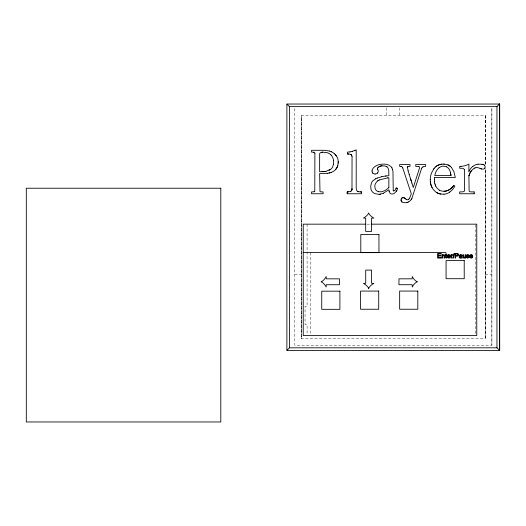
<?xml version="1.0" encoding="UTF-8"?>
<svg xmlns="http://www.w3.org/2000/svg" width="526" height="526" viewBox="0 0 526 526"><rect width="100%" height="100%" fill="white"/><g stroke="black" fill="none" stroke-linecap="round" stroke-linejoin="round"><path stroke-width="0.39" stroke-dasharray="2.63 1.97" d="M485.426 164.079L485.426 115.7L301.188 115.7L301.188 338.744L485.426 338.744L485.426 169.819M366.97 224.168L371.073 224.168M294.757 274.401L301.299 274.401M485.36 274.401L491.895 274.401M491.863 345.227L491.863 107.738L491.895 345.227L294.757 345.227L294.797 107.738M485.36 115.7L485.393 164.783M485.36 169.694L485.36 338.744M485.281 115.7L485.281 164.079M485.281 169.819L485.281 338.744M475.254 224.99L475.254 334.714M399.753 107.922L399.753 115.7M386.788 107.922L386.788 115.7M310.301 252.631L310.301 334.812M307.092 224.168L307.092 306.323L305.054 306.323L305.054 324.476L307.092 324.476L307.092 334.746M301.332 338.744L301.332 115.7L301.26 338.744"/><path stroke-width="0.79" d="M484.538 168.636A1.506 1.506 0 0 0 484.959 168.136L485.136 166.203L484.117 164.96M335.522 154.881L336.956 156.866A10.139 10.139 0 0 1 338.008 159.615L338.264 162.021L337.804 165.42A10.717 10.717 0 0 1 336.14 168.846L335.424 169.714A8.764 8.764 0 0 1 334.122 170.924L331.255 172.443M461.46 255.925L461.46 255.912A5.937 5.937 0 0 1 460.441 256.123L460.211 256.169M474.189 193.759L459.691 193.759L459.698 191.918L462.939 191.845L464.234 191.28A1.565 1.565 0 0 0 464.576 190.787L464.478 169.536M338.218 163.205L338.251 162.619M333.471 164.283L333.556 160.469M401.128 199.222L401.18 200.945L402.028 202.05M351.973 189.38L352.052 156.715M333.484 164.283L332.524 167.11A7.377 7.377 0 0 1 330.749 169.267L325.988 171.338M401.114 199.222L401.45 198.414M393.803 190.991L395.072 190.254L396.209 188.006L397.603 188.466L396.841 190.346M401.042 166.42L399.661 166.387L399.661 164.553L410.024 164.553L410.01 166.387L407.709 166.749A1.118 1.118 0 0 0 407.433 167.071L408.11 170.832M396.078 188.374L396.223 188.006L397.59 188.466M391.916 167.761L391.699 167.452A5.306 5.306 0 0 0 390.706 166.387C387.642 163.652 383.053 163.783 379.272 164.572A13.354 13.354 0 0 0 374.821 166.617L373.144 168.175L372.237 169.832A3.965 3.965 0 0 0 372.073 170.989M411.878 198.427L421.674 168.149M396.847 190.346L396.262 191.379M411.891 198.427L411.214 199.538M379.266 179.977L377.01 181.457L375.518 183.502A6.411 6.411 0 0 0 374.821 186.401L375.123 188.426A5.155 5.155 0 0 0 376.327 190.484A4.885 4.885 0 0 0 378.076 191.556L378.602 191.714M377.366 168.412L377.379 169.53A2.591 2.591 0 0 0 377.767 169.78A3.018 3.018 0 0 1 377.477 169.615L377.425 169.569M461.355 257.201C460.763 258.582 458.626 256.951 460.526 256.603A4.668 4.668 0 0 0 461.466 256.399M434.154 168.307L431.688 172.66A17.338 17.338 0 0 0 430.288 179.728M409.583 198.21L411.286 193.818L402.758 167.972M433.378 169.405L433.628 169.017M411.404 199.275L410.642 200.242A5.852 5.852 0 0 1 409.78 201.004A5.069 5.069 0 0 1 408.59 201.912M396.275 191.379L394.191 193.45A4.221 4.221 0 0 1 392.961 193.903A4.51 4.51 0 0 1 391.706 193.969L390.726 193.726A2.512 2.512 0 0 1 389.957 193.187L388.852 189.794L383.276 193.285M377.444 168.281L377.786 167.866M409.419 198.466L408.676 199.255M335.792 169.28L336.127 168.846A10.717 10.717 0 0 0 337.804 165.427M401.437 198.414L403.113 197.671A3.649 3.649 0 0 1 405.395 198.611A3.629 3.629 0 0 0 402.87 197.618M434.147 168.307L435.226 167.104M421.661 168.149L422.904 166.966M471.421 170.819L473.716 168.576L475.708 167.656A4.504 4.504 0 0 1 476.72 167.538A8.692 8.692 0 0 1 480.074 168.451M377.773 167.866L378.602 167.123M350.487 191.457L351.263 190.938A3.268 3.268 0 0 0 351.966 189.373M287.025 350.27L289.471 347.817L289.471 106.627L287.038 104.181M289.471 106.627L496.952 106.627L499.411 104.174M377.523 173.021L377.293 173.232A3.537 3.537 0 0 1 375.064 173.961M435.219 167.104L436.205 166.315A12.203 12.203 0 0 1 441.794 164.171L443.372 164.092M439.006 167.833L438.704 168.077A11.368 11.368 0 0 0 435.318 173.521L434.792 175.592L450.96 175.592C450.683 172.265 449.737 168.267 446.403 166.749M472.572 166.617L472.959 166.315M438.993 167.833L440.814 166.703A6.305 6.305 0 0 1 443.359 166.157L446.41 166.749M406.532 199.624L406.664 199.676A1.604 1.604 0 0 0 407.262 199.795A2.045 2.045 0 0 0 407.893 199.696L408.682 199.255M472.946 166.315L473.735 165.762A10.25 10.25 0 0 1 478.049 164.178M407.847 166.663L407.722 166.749A1.124 1.124 0 0 0 407.38 167.196M321.485 152.31L320.176 152.849L319.644 153.75L319.624 171.68L322.05 171.68M377.76 180.832L378.207 180.536M449.237 189.695A10.014 10.014 0 0 1 444.062 191.267A9.882 9.882 0 0 0 448.895 189.893L449.579 189.505A12.361 12.361 0 0 0 453.793 185.316L454.872 186.171A18.371 18.371 0 0 1 449.388 192.306M422.891 166.966L423.568 166.617A3.176 3.176 0 0 1 424.745 166.387L425.659 166.387L425.659 164.553L415.764 164.553L415.764 166.387L418.867 166.611M375.479 178.84L372.809 180.891A7.969 7.969 0 0 0 371.527 182.89L370.718 186.165L370.975 189.261A6.647 6.647 0 0 0 372.461 191.951L372.704 192.207A8.64 8.64 0 0 0 374.953 193.621L379.18 194.377M329.118 170.319L329.98 169.832M408.603 201.912L407.111 202.484M314.154 191.747L314.456 191.576A1.295 1.295 0 0 0 314.778 191.221L314.896 153.165M375.472 178.84L377.208 178.077M355.004 150.37L356.207 149.831L356.194 188.466L356.812 190.714A2.301 2.301 0 0 0 357.391 191.26A2.577 2.577 0 0 0 357.89 191.517M379.253 179.977L387.728 177.867M474.708 167.998L475.044 167.86M355.011 150.37L352.703 151.232M383.29 193.285L379.167 194.377M350.494 191.457L347.614 191.918M331.262 172.443L327.553 173.304M377.201 178.077L381.804 176.716M352.709 151.232L349.987 151.902M314.002 191.806L311.576 191.918L311.589 193.759L323.089 193.759L323.076 191.918L320.4 191.806A1.078 1.078 0 0 1 319.972 191.471L319.637 173.521L327.566 173.304M329.131 173.041L329.874 172.87M381.791 176.716L385.427 176.052M406.782 202.563L407.124 202.484M379.851 194.285L380.528 194.16M321.471 152.31L322.221 152.192M406.795 202.563L405.717 202.701A10.757 10.757 0 0 1 404.487 202.72L402.022 202.05M350 151.902L347.456 152.132L347.462 153.967A20.613 20.606 0 0 1 348.797 154.006L350.494 154.276M324.766 171.529L326.002 171.338M460.243 256.162L460.283 256.155A2.755 2.755 0 0 0 459.902 256.228C458.146 256.34 459.77 259.371 461.506 257.668A1.236 1.236 0 0 0 461.618 258.082L462.222 258.082A1.249 1.249 0 0 1 462.065 257.615A4.675 4.675 0 0 1 462.052 257.253L462.038 255.767A2.485 2.485 0 0 0 462.012 255.347M469.001 255.577C468.607 255.334 466.358 254.656 467.246 255.879M387.715 177.867L388.865 177.716L388.852 187.604M385.413 176.052L386.084 175.967M386.071 175.967L388.865 175.704L388.76 170.115L388.01 167.978A4.162 4.162 0 0 0 386.958 166.847L384.907 165.96L381.725 165.835A6.43 6.43 0 0 0 378.792 166.946A6.542 6.542 0 0 1 381.994 165.815M478.035 164.178L481.994 164.263M322.208 152.192L322.629 152.159M444.01 194.186L444.45 194.153A10.487 10.487 0 0 0 449.855 192.016M323.444 171.64L324.772 171.529M446.607 257.589C447.166 259.094 444.036 257.188 445.647 255.149L445.226 254.702L446.212 253.525L446.212 254.702L446.791 254.702L446.791 255.149L446.212 255.149L446.232 257.411M347.982 191.905L348.33 191.885M444.016 194.186L440.821 194.041A11.605 11.605 0 0 1 436.396 192.391A13.065 13.065 0 0 1 432.083 187.611A14.84 14.84 0 0 1 430.61 183.442L430.367 181.904M322.622 152.159L327.093 152.639A9.941 9.941 0 0 1 330.479 154.453L330.847 154.775M460.954 166.354L459.691 166.387L459.691 168.228L462.939 168.327L464.491 169.536M322.043 171.68L323.457 171.64M359.692 191.852L360.54 191.905A26.589 26.589 0 0 0 361.493 191.918L361.487 193.759L347.226 193.759L347.226 191.918L347.62 191.918M434.561 177.486L455.332 177.486L453.885 171.627L451.407 167.439M474.189 191.918L470.652 191.885L469.462 191.418A1.525 1.525 0 0 1 469.126 190.964L468.903 175.822M365.517 224.168L303.232 224.168L303.232 335.535L476.76 335.535L476.76 224.168L371.251 224.168M303.265 252.533L445.903 252.533M447.784 256.07L449.671 256.07A1.23 1.23 0 0 0 449.493 255.452M472.131 256.07L470.244 256.07A0.98 0.98 0 0 1 471.993 255.412M450.276 256.543L447.751 256.543A1.091 1.091 0 0 0 449.842 257.056M472.736 256.543L470.211 256.543A1.091 1.091 0 0 0 472.302 257.056M289.471 347.817L496.952 347.817L499.411 350.27M361.487 191.918L360.527 191.905M443.359 164.092L444.601 164.145M348.791 154.006L348.291 153.986A23.177 23.177 0 0 0 347.456 153.973M472.124 256.997C473.775 258.424 468.508 258.667 469.646 256.017C469.757 253.979 473.071 254.36 472.736 256.386M449.664 256.997C451.269 258.529 445.969 258.568 447.205 255.925C447.422 253.959 450.611 254.42 450.276 256.386M444.595 164.145L447.915 164.927A9.488 9.488 0 0 1 450.644 166.657L451.42 167.439M359.212 191.806L358.37 191.661M459.211 255.669L459.77 255.748M313.674 152.192L311.576 152.132L311.576 150.291L324.785 150.304L329.697 151.094M481.56 168.971A16.464 16.464 0 0 1 480.113 168.399A18.824 18.824 0 0 0 481.237 168.859L482.467 169.148A4.215 4.215 0 0 0 484.538 168.642A1.539 1.539 0 0 0 484.998 168.037M481.987 164.263L482.986 164.48M401.036 166.42L401.45 166.518M378.588 191.714L381.593 191.793L384.723 190.655A20.836 20.836 0 0 0 388.826 187.578M393.81 190.991L393.224 190.478M313.66 152.192L314.384 152.481A1.387 1.387 0 0 1 314.732 152.849L314.91 153.165M358.377 191.661L357.884 191.517A2.577 2.577 0 0 1 357.384 191.26M467.351 255.919L467.844 256.057M467.719 256.017L468.955 256.55L469.001 257.569L467.39 258.135L466.325 257.076L466.983 257.286A0.684 0.684 0 0 0 467.272 257.589L467.673 257.687A1.644 1.644 0 0 0 467.949 257.681L468.541 257.207L468.087 256.734A6.667 6.667 0 0 0 467.785 256.649L466.917 256.379M482.973 164.48L484.13 164.96M329.69 151.094L331.505 151.81M401.437 166.518L401.634 166.591A1.88 1.88 0 0 1 402.245 167.044L402.6 167.551M350.73 154.374L350.901 154.447A1.94 1.94 0 0 1 351.552 155.006L351.644 155.15M331.498 151.81L332.07 152.099A12.197 12.197 0 0 1 334.115 153.507L334.628 153.954M406.545 199.624L405.96 199.222M418.86 166.611L419.196 166.841A0.888 0.888 0 0 1 419.38 167.15L419.452 167.538A6.969 6.969 0 0 1 418.959 169.832L413.291 187.493L411.871 182.995M350.895 154.447L351.039 154.539A1.92 1.92 0 0 1 351.539 155.006M386.518 166.558L386.958 166.847M439.69 190.366L437.369 188.453A10.356 10.356 0 0 1 436.074 186.691L435.712 186.04M468.679 254.919L468.502 254.808A1.913 1.913 0 0 0 467.601 254.643A1.499 1.499 0 0 0 466.799 254.854A0.894 0.894 0 0 0 466.897 256.405M405.973 199.222L405.631 198.874M334.615 153.954L335.535 154.881M330.841 154.775L331.511 155.545M335.923 155.354L336.298 155.847M331.498 155.545L331.807 155.939A9.909 9.909 0 0 1 333.379 159.483L333.569 160.469M391.903 167.761L392.968 171.371L393.231 190.478M435.725 186.04L435.133 184.646M402.587 167.551L402.771 167.972M468.903 255.215L468.949 255.347A1.663 1.663 0 0 1 469.001 255.577M351.802 155.472L352.058 156.715M410.648 179.083L411.884 182.995M411.247 180.964L409.162 174.303M409.175 174.303L408.104 170.832M435.147 184.646L434.719 183.133M392.554 169.188L392.672 169.589M401.193 200.945L401.068 200.353M389.03 191.221L389.128 191.628M450.466 172.383L450.677 173.376M434.732 183.133L434.476 181.49M450.835 174.448L450.953 175.592M430.38 181.904L430.281 180.832A20.961 20.961 0 0 1 430.268 179.248M434.483 181.49L434.391 179.728M338.238 161.403L338.257 162.021M499.555 104.03L499.555 350.415M496.952 106.627L496.952 347.817M474.176 191.918L474.176 193.759M468.89 171.391L468.903 164.092A18.528 18.528 0 0 1 460.94 166.341M442.432 255.182L442.432 254.702L441.919 254.702L441.919 258.082L442.491 258.082L442.491 256.241A1.335 1.335 0 0 1 442.708 255.327L444.003 255.465L444.089 258.082L444.661 258.082L444.661 255.866A2.551 2.551 0 0 0 444.628 255.419M347.232 191.918L347.232 193.759M471.953 255.452A1.23 1.23 0 0 1 472.111 256.07M459.349 255.708A1.486 1.486 0 0 1 462.038 255.327M459.691 255.715A1.039 1.039 0 0 1 461.309 255.288A0.71 0.71 0 0 1 461.44 255.787M461.447 256.596A1.473 1.473 0 0 1 461.374 257.207M457.508 253.407A1.381 1.381 0 0 1 458.192 255.754A1.013 1.013 0 0 1 457.916 255.991L457.502 256.129A3.366 3.366 0 0 1 456.844 256.182L455.647 256.188L455.647 258.082L455.029 258.082L455.029 253.42L456.903 253.42A4.129 4.129 0 0 1 457.502 253.46M447.804 256.07A0.98 0.98 0 0 1 449.533 255.412M442.53 255.235A1.19 1.19 0 0 1 444.687 255.393M368.548 213.109A12.368 12.368 0 0 0 373.854 218.053L371.593 218.172L371.593 231.381L365.695 231.381L365.695 218.172L363.446 218.047A12.354 12.354 0 0 0 368.739 213.109M417.217 281.68A12.368 12.368 0 0 0 412.279 286.979L412.16 284.717L398.945 284.717L398.945 278.826L412.16 278.826L412.285 276.571A12.354 12.354 0 0 0 417.223 281.864M321.208 281.877A12.368 12.368 0 0 0 326.153 276.571L326.271 278.833L339.48 278.833L339.48 284.73L326.271 284.73L326.146 286.986A12.354 12.354 0 0 0 321.208 281.693M368.752 288.373A12.368 12.368 0 0 0 363.446 283.429L365.708 283.31L365.708 270.101L371.606 270.101L371.606 283.31L373.861 283.435A12.354 12.354 0 0 0 368.562 288.373M468.949 171.417A15.977 15.977 0 0 1 472.519 166.564M436.199 166.308A12.203 12.203 0 0 1 441.807 164.171M432.089 187.611A15.03 15.03 0 0 1 430.531 182.936M440.827 194.028A11.605 11.605 0 0 1 436.409 192.391M453.78 185.316A12.361 12.361 0 0 1 449.566 189.498M444.049 191.194A10.645 10.645 0 0 1 439.664 190.405M434.404 179.728A14.38 14.38 0 0 1 434.575 177.486M447.902 164.927A9.488 9.488 0 0 1 450.631 166.657M401.568 198.256A1.565 1.565 0 0 1 402.028 197.901M372.671 173.087A3.373 3.373 0 0 1 372.106 170.989M375.051 174.014A3.702 3.702 0 0 1 372.71 173.047M377.793 169.753A2.341 2.341 0 0 1 377.352 173.041M352.019 188.472A3.787 3.787 0 0 1 351.315 190.977M465.083 256.517L464.557 257.595L463.524 257.181A2.748 2.748 0 0 1 463.498 256.787L463.491 254.702L462.913 254.702L463.242 257.878L464.313 258.141L465.142 257.589L465.142 258.082L465.655 258.082L465.655 254.702L465.083 254.702L465.083 256.517M451.545 256.267L451.545 258.082L450.973 258.082L450.973 254.702L451.486 254.702C450.913 255.59 453.3 253.65 452.61 255.347C452.15 255.011 451.486 255.334 451.545 256.228M457.955 254.788L457.469 255.551L455.647 255.636L455.647 253.966L456.89 253.966A2.808 2.808 0 0 1 457.449 254.005L457.955 254.788M454.53 253.341L453.175 258.161L452.715 258.161L454.07 253.341L454.53 253.341M499.7 104.03L286.887 104.03L286.887 350.415L499.7 350.415L499.7 104.03M220.795 188.229L26.3 188.229L26.3 421.97L220.795 421.97L220.795 188.229M378.95 234.478L360.797 234.478L360.797 252.638L378.95 252.638L378.95 234.478M441.031 253.42L437.658 253.42L437.658 258.082L441.136 258.082L441.136 257.536L438.27 257.536L438.27 255.945L440.854 255.945L440.854 255.399L438.27 255.399L438.27 253.966L441.031 253.966L441.031 253.42M464.221 260.554L446.068 260.554L446.068 278.708L464.221 278.708L464.221 260.554M378.713 291.069L360.56 291.069L360.56 309.229L378.713 309.229L378.713 291.069M417.808 291.069L399.655 291.069L399.655 309.229L417.808 309.229L417.808 291.069M339.901 291.174L321.748 291.174L321.748 309.327L339.901 309.327L339.901 291.174M471.381 170.779A14.59 14.59 0 0 0 468.955 175.835A14.59 14.59 0 0 1 471.368 170.779"/></g></svg>
